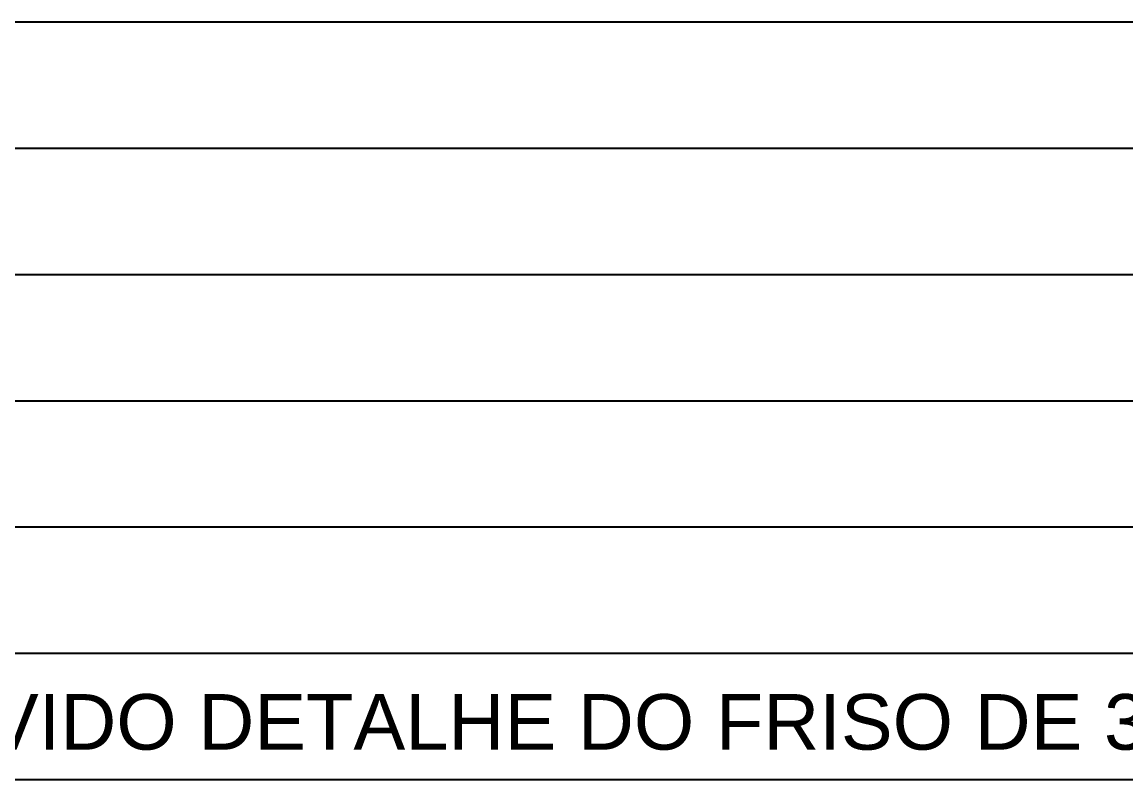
# Model space of a CAD drawing. Extents: x -4228 to 5417, y -2048 to 2452.
# Drawn here: x 4918.1 to 5136.6, y -1263.5 to -1113.5 of the extents above; entities that cross this region are included whole.
import ezdxf

# ---------------------------------------------------------------- set-up
doc = ezdxf.new("R2010")
doc.units = 0
doc.header["$LTSCALE"] = 50
doc.header["$MEASUREMENT"] = 0
doc.layers.add('CARIMBO', color=7, linetype='CONTINUOUS')
doc.layers.add('TERRENO', color=3, linetype='CONTINUOUS', lineweight=30)
doc.styles.add('AR-REF', font='arial.ttf')

msp = doc.modelspace()

# ---------------------------------------------------------------- linework, layer by layer
at = {"layer": 'CARIMBO', "color": 1}
for p, q in [((5368.504, -1113.462), (4520.004, -1113.462)), ((5368.504, -1138.462), (4520.004, -1138.462)), ((5368.504, -1163.462), (4520.004, -1163.462)), ((5368.504, -1188.462), (4520.004, -1188.462)), ((5368.504, -1213.462), (4520.004, -1213.462)), ((5368.504, -1238.462), (4520.004, -1238.462)), ((5368.504, -1263.462), (4520.004, -1263.462))]:
    msp.add_line(p, q, dxfattribs=at)

# ---------------------------------------------------------------- texts
at = {"layer": 'TERRENO', "linetype": 'ByBlock', "style": 'AR-REF'}
msp.add_text('COMP. FUROS EM VIGA / REMOVIDO DETALHE DO FRISO DE 3cm / REV. ESCADAS', height=11, dxfattribs=at).set_placement((4675.479, -1257.473))

doc.saveas('drawing.dxf')
